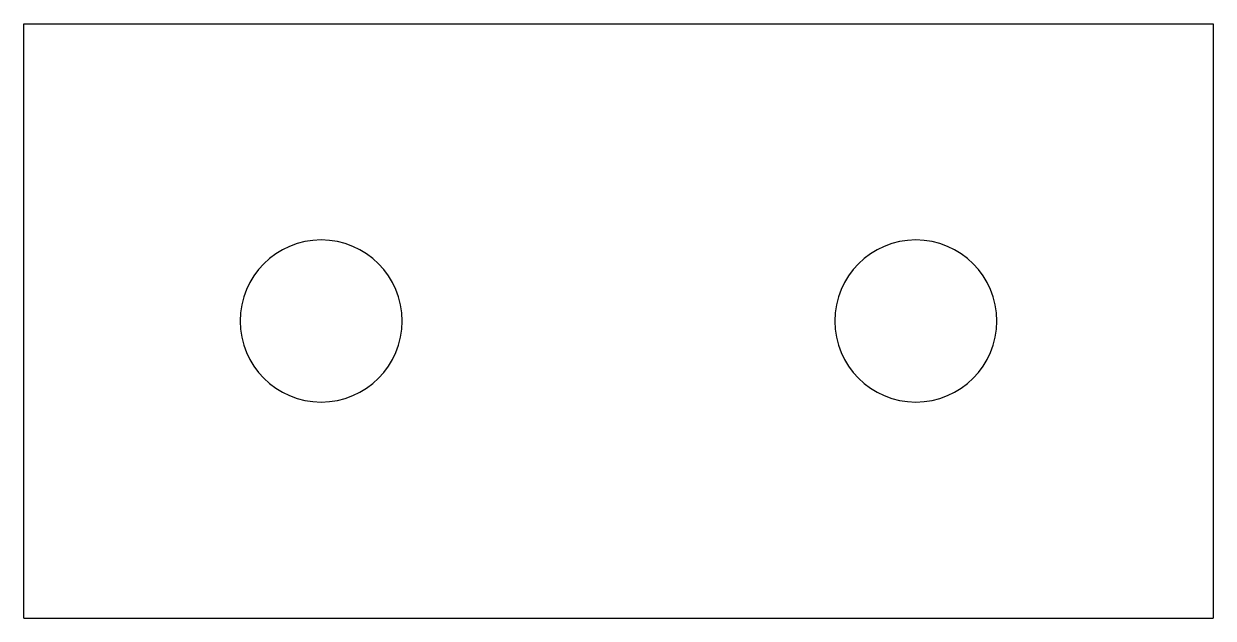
# Model space of a CAD drawing. Header units: inches. Extents: x 0 to 6, y 0 to 3.
import ezdxf

# ---------------------------------------------------------------- set-up
doc = ezdxf.new("R2010")
doc.units = ezdxf.units.IN
doc.header["$MEASUREMENT"] = 0
doc.layers.add('CUT', color=7, linetype='Continuous')

msp = doc.modelspace()

# ---------------------------------------------------------------- linework, layer by layer
at = {"layer": 'CUT'}
for p, q in [((0, 3), (6, 3)), ((0, 0), (0, 3)), ((6, 3), (6, 0)), ((0, 0), (6, 0))]:
    msp.add_line(p, q, dxfattribs=at)
for centre, start, end in [((1.5, 1.5), 0, 180), ((4.5, 1.5), 0, 180), ((1.5, 1.5), 180, 360), ((4.5, 1.5), 180, 360)]:
    msp.add_arc(centre, 0.4088, start, end, dxfattribs=at)

doc.saveas('drawing.dxf')
